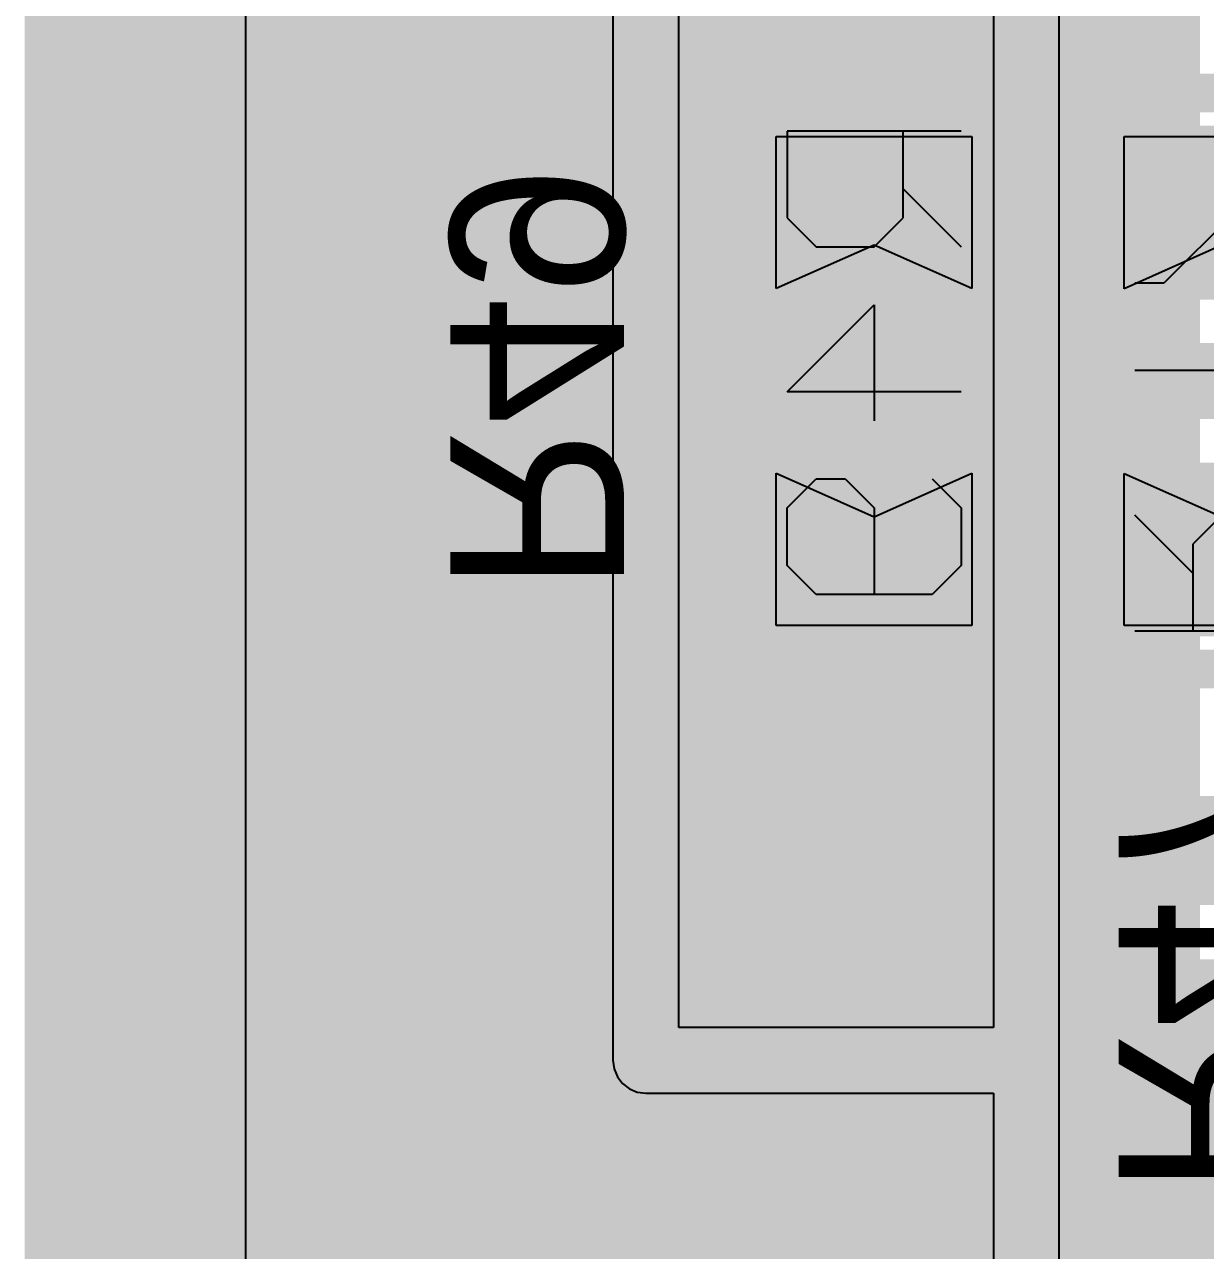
# Model space of a CAD drawing. Header units: millimetres. Extents: x 0.11 to 5.67, y 0.55 to 4.24.
# Drawn here: x 0.6828 to 0.8966, y 2.8376 to 3.0596 of the extents above; entities that cross this region are included whole.
import ezdxf

# ---------------------------------------------------------------- set-up
doc = ezdxf.new("R2010")
doc.units = ezdxf.units.MM
doc.header["$MEASUREMENT"] = 0
for name, color, linetype in [('BottomLayer', 5, 'Continuous'), ('BottomOverlay', 54, 'Continuous'), ('BottomPaste', 16, 'Continuous'), ('BottomSolder', 6, 'Continuous'), ('InternalPlane1', 76, 'Continuous'), ('InternalPlane2', 16, 'Continuous'), ('KeepOutLayer', 6, 'Continuous'), ('Mechanical3', 76, 'Continuous'), ('MultiLayer', 9, 'Continuous'), ('TopLayer', 1, 'Continuous'), ('TopOverlay', 2, 'Continuous'), ('ViaHoleLayer', 16, 'Continuous')]:
    doc.layers.add(name, color=color, linetype=linetype)

# ---------------------------------------------------------------- blocks, each defined once
blk = doc.blocks.new('RC0603_B_127')
at = {"layer": 'BottomLayer'}
for points in [[(-0.0442913, -0.0177165), (-0.0167323, -0.0177165), (-0.0442913, 0.0177165), (-0.0167323, 0.0177165)], [(0.0442677, 0.0177165), (0.0167087, 0.0177165), (0.0442677, -0.0177165), (0.0167087, -0.0177165)]]:
    blk.add_solid(points, dxfattribs=at)
at = {"layer": 'BottomOverlay', "const_width": 0.0070079}
for points in [[(-0.0521653, -0.0255906), (-0.0521653, 0.0255906)], [(0.0521654, 0.0255906), (-0.0521653, 0.0255906)], [(0.0521654, -0.0255906), (0.0521654, 0.0255906)], [(0.0521654, -0.0255906), (-0.0521653, -0.0255906)]]:
    blk.add_lwpolyline(points, dxfattribs=at)
at = {"layer": 'BottomOverlay', "const_width": 0.0035039}
for points in [[(-0.0539173, 0.0255906, 1), (-0.0504133, 0.0255906, 1)], [(-0.0539173, 0.0255906, 1), (-0.0504133, 0.0255906, 1)], [(0.0504134, 0.0255906, 1), (0.0539174, 0.0255906, 1)], [(0.0504134, 0.0255906, 1), (0.0539174, 0.0255906, 1)], [(-0.0539173, -0.0255906, 1), (-0.0504133, -0.0255906, 1)], [(-0.0539173, -0.0255906, 1), (-0.0504133, -0.0255906, 1)], [(0.0504134, -0.0255906, 1), (0.0539174, -0.0255906, 1)], [(0.0504134, -0.0255906, 1), (0.0539174, -0.0255906, 1)]]:
    blk.add_lwpolyline(points, format="xyb", close=True, dxfattribs=at)
at = {"layer": 'BottomPaste'}
for p, q in [((-0.0442913, -0.0177165), (-0.0442913, 0.0177165)), ((-0.0442913, 0.0177165), (-0.0167323, 0.0177165)), ((-0.0167323, 0.0177165), (-0.0246063, 0)), ((0.0245827, 0), (0.0167087, 0.0177165)), ((0.0167087, 0.0177165), (0.0442677, 0.0177165)), ((0.0442677, 0.0177165), (0.0442677, -0.0177165)), ((-0.0246063, 0), (-0.0167323, -0.0177165)), ((0.0167087, -0.0177165), (0.0245827, 0)), ((-0.0167323, -0.0177165), (-0.0442913, -0.0177165)), ((0.0442677, -0.0177165), (0.0167087, -0.0177165))]:
    blk.add_line(p, q, dxfattribs=at)
at = {"layer": 'BottomSolder'}
for points in [[(-0.0462598, -0.019685), (-0.0147638, -0.019685), (-0.0462598, 0.019685), (-0.0147638, 0.019685)], [(0.0462362, 0.019685), (0.0147402, 0.019685), (0.0462362, -0.019685), (0.0147402, -0.019685)]]:
    blk.add_solid(points, dxfattribs=at)
at = {"layer": 'Mechanical3'}
for p, q in [((-0.0452756, 0.015748), (-0.0452756, -0.0157379)), ((-0.0347803, 0.0052527), (-0.024285, 0.015748)), ((0.0019533, 0.015748), (0.0019533, -0.0157379)), ((0.0176962, 0.0105003), (0.0229439, 0.015748)), ((0.0229439, 0.015748), (0.0334392, 0.015748)), ((0.0334392, 0.015748), (0.0386868, 0.0105003)), ((0.0386868, 0.0105003), (0.0386868, -0.0104903)), ((-0.0295326, 0.0052527), (-0.0452756, 0.0052527)), ((-0.024285, 5e-06), (-0.0295326, 0.0052527)), ((-0.024285, -0.0104903), (-0.024285, 5e-06)), ((0.0019533, -0.0157379), (-0.0137897, 5e-06)), ((-0.0137897, 5e-06), (0.0072009, 5e-06)), ((0.0176962, -0.0052426), (0.0229439, 5e-06)), ((0.0229439, 5e-06), (0.0386868, 5e-06)), ((0.0176962, -0.0104903), (0.0176962, -0.0052426)), ((-0.0295326, -0.0157379), (-0.024285, -0.0104903)), ((0.0229439, -0.0157379), (0.0176962, -0.0104903)), ((0.0386868, -0.0104903), (0.0334392, -0.0157379)), ((-0.0452756, -0.0157379), (-0.0295326, -0.0157379)), ((0.0334392, -0.0157379), (0.0229439, -0.0157379))]:
    blk.add_line(p, q, dxfattribs=at)
blk = doc.blocks.new('RC0603_B_129')
at = {"layer": 'BottomLayer'}
for points in [[(-0.0442913, -0.0177165), (-0.0167323, -0.0177165), (-0.0442913, 0.0177165), (-0.0167323, 0.0177165)], [(0.0442677, 0.0177165), (0.0167087, 0.0177165), (0.0442677, -0.0177165), (0.0167087, -0.0177165)]]:
    blk.add_solid(points, dxfattribs=at)
at = {"layer": 'BottomOverlay', "const_width": 0.0070079}
for points in [[(-0.0521653, 0.0255906), (-0.0521653, -0.0255906)], [(-0.0521653, 0.0255906), (0.0521654, 0.0255906)], [(0.0521654, 0.0255906), (0.0521654, -0.0255906)], [(-0.0521653, -0.0255906), (0.0521654, -0.0255906)]]:
    blk.add_lwpolyline(points, dxfattribs=at)
at = {"layer": 'BottomOverlay', "const_width": 0.0035039}
for points in [[(-0.0539173, 0.0255906, 1), (-0.0504133, 0.0255906, 1)], [(-0.0539173, 0.0255906, 1), (-0.0504133, 0.0255906, 1)], [(0.0504134, 0.0255906, 1), (0.0539174, 0.0255906, 1)], [(0.0504134, 0.0255906, 1), (0.0539174, 0.0255906, 1)], [(-0.0539173, -0.0255906, 1), (-0.0504133, -0.0255906, 1)], [(-0.0539173, -0.0255906, 1), (-0.0504133, -0.0255906, 1)], [(0.0504134, -0.0255906, 1), (0.0539174, -0.0255906, 1)], [(0.0504134, -0.0255906, 1), (0.0539174, -0.0255906, 1)]]:
    blk.add_lwpolyline(points, format="xyb", close=True, dxfattribs=at)
at = {"layer": 'BottomPaste'}
for p, q in [((-0.0442913, -0.0177165), (-0.0442913, 0.0177165)), ((-0.0442913, 0.0177165), (-0.0167323, 0.0177165)), ((-0.0167323, 0.0177165), (-0.0246063, 0)), ((0.0245827, 0), (0.0167087, 0.0177165)), ((0.0167087, 0.0177165), (0.0442677, 0.0177165)), ((0.0442677, 0.0177165), (0.0442677, -0.0177165)), ((-0.0246063, 0), (-0.0167323, -0.0177165)), ((0.0167087, -0.0177165), (0.0245827, 0)), ((-0.0167323, -0.0177165), (-0.0442913, -0.0177165)), ((0.0442677, -0.0177165), (0.0167087, -0.0177165))]:
    blk.add_line(p, q, dxfattribs=at)
at = {"layer": 'BottomSolder'}
for points in [[(-0.0462598, -0.019685), (-0.0147638, -0.019685), (-0.0462598, 0.019685), (-0.0147638, 0.019685)], [(0.0462362, 0.019685), (0.0147402, 0.019685), (0.0462362, -0.019685), (0.0147402, -0.019685)]]:
    blk.add_solid(points, dxfattribs=at)
at = {"layer": 'Mechanical3'}
for p, q in [((-0.0452756, 0.015748), (-0.0452756, -0.0157379)), ((-0.0347803, 0.0052527), (-0.024285, 0.015748)), ((0.0019533, 0.015748), (0.0019533, -0.0157379)), ((0.0176962, 0.0105003), (0.0176962, 0.015748)), ((0.0386868, -0.0104903), (0.0176962, 0.0105003)), ((-0.0295326, 0.0052527), (-0.0452756, 0.0052527)), ((-0.024285, 5e-06), (-0.0295326, 0.0052527)), ((-0.024285, -0.0104903), (-0.024285, 5e-06)), ((0.0019533, -0.0157379), (-0.0137897, 5e-06)), ((-0.0137897, 5e-06), (0.0072009, 5e-06)), ((-0.0295326, -0.0157379), (-0.024285, -0.0104903)), ((0.0386868, -0.0157379), (0.0386868, -0.0104903)), ((-0.0452756, -0.0157379), (-0.0295326, -0.0157379)), ((0.0176962, -0.0157379), (0.0386868, -0.0157379))]:
    blk.add_line(p, q, dxfattribs=at)
blk = doc.blocks.new('CAP_13_26_236')
at = {"layer": 'TopOverlay', "const_width": 0.007874}
blk.add_lwpolyline([(0.2559056, -1.1102363), (-0.2559055, -1.1102363)], dxfattribs=at)

msp = doc.modelspace()

# ---------------------------------------------------------------- linework, layer by layer
at = {"layer": 'BottomLayer'}
for points, const_width in [([(0.7204724, 2.4931102), (0.7204724, 3.977749)], 0.007874), ([(0.8607481, 3.0836851), (0.8878828, 3.0565504)], 0.007874), ([(0.7204724, 3.0620001), (0.8824331, 3.0620001)], 0.007874), ([(0.7204724, 3.0541261), (0.8901963, 3.0541261)], 0.007874), ([(0.8890038, 3.0553186), (0.8911964, 3.053126)], 0.007874), ([(0.8681102, 3.053126), (0.8911964, 3.053126)], 0.007874), ([(0.8681102, 2.9980078), (0.8681102, 3.053126)], 0.007874), ([(0.8070865, 3.0511812), (0.8661417, 3.0511812)], 0.007874), ([(0.8070865, 3), (0.8070865, 3.0511812)], 0.007874), ([(0.8661417, 3), (0.8661417, 3.0511812)], 0.007874), ([(0.8366141, 3.0255906), (0.8366141, 3.0472441)], 0.007874), ([(0.7204724, 3.0462521), (0.8070865, 3.0462521)], 0.007874), ([(0.7204724, 3.0383781), (0.8070865, 3.0383781)], 0.007874), ([(0.7204724, 3.0305041), (0.8070865, 3.0305041)], 0.007874), ([(0.7992126, 3.0255906), (0.8366141, 3.0255906)], 0.019685), ([(0.8996063, 3.0255669), (0.89963, 3.0255906)], 0.019685), ([(0.89963, 3.0255906), (0.9330708, 3.0255906)], 0.019685), ([(0.8110236, 3.0255906), (0.8366141, 3.0255906)], 0.007874), ([(0.8366141, 3.0255906), (0.8622046, 3.0255906)], 0.007874), ([(0.8366141, 3.0039371), (0.8366141, 3.0255906)], 0.007874), ([(0.7204724, 3.0226301), (0.8070865, 3.0226301)], 0.007874), ([(0.7204724, 3.0147561), (0.8070865, 3.0147561)], 0.007874), ([(0.7204724, 3.0068821), (0.8070865, 3.0068821)], 0.007874), ([(0.7204724, 2.9990081), (0.8681102, 2.9990081)], 0.007874), ([(0.8070865, 3), (0.8661417, 3)], 0.007874), ([(0.8681102, 2.9980078), (0.927247, 2.9980078)], 0.007874), ([(0.805118, 2.9921497), (0.8681102, 2.9921497)], 0.007874), ([(0.805118, 2.9370315), (0.805118, 2.9921497)], 0.007874), ([(0.8681102, 2.992126), (0.9311024, 2.992126)], 0.007874), ([(0.8681102, 2.9882007), (0.8681102, 2.992126)], 0.007874), ([(0.8681102, 2.9882007), (0.8681102, 2.992126)], 0.007874), ([(0.7204724, 2.9911341), (0.805118, 2.9911341)], 0.007874), ([(0.7204724, 2.9832601), (0.805118, 2.9832601)], 0.007874), ([(0.7204724, 2.9753861), (0.805118, 2.9753861)], 0.007874), ([(0.8366141, 2.9645906), (0.836626, 2.9645787)], 0.019685), ([(0.836626, 2.9645787), (0.8995945, 2.9645787)], 0.019685), ([(0.8995945, 2.9645787), (0.8996063, 2.9645669)], 0.019685), ([(0.8996063, 2.9645669), (0.9022506, 2.9619226)], 0.019685), ([(0.7204724, 2.9675121), (0.805118, 2.9675121)], 0.007874), ([(0.9022506, 2.9619226), (0.9882743, 2.9619226)], 0.019685), ([(0.7204724, 2.9596381), (0.805118, 2.9596381)], 0.007874), ([(0.7204724, 2.9517641), (0.805118, 2.9517641)], 0.007874), ([(0.7204724, 2.9438901), (0.805118, 2.9438901)], 0.007874), ([(0.7204724, 2.9360161), (0.8049204, 2.9360161)], 0.007874), ([(0.7204724, 2.9281421), (0.8010098, 2.9281421)], 0.007874), ([(0.8326772, 2.9173228), (0.8399606, 2.9100394)], 0.019685), ([(0.7204724, 2.9202681), (0.7993425, 2.9202681)], 0.007874), ([(0.8399606, 2.9100394), (0.9901575, 2.9100394)], 0.019685), ([(0.7204724, 2.9123941), (0.7995775, 2.9123941)], 0.007874), ([(0.7204724, 2.9045201), (0.8017584, 2.9045201)], 0.007874), ([(0.7204724, 2.8966461), (0.8063646, 2.8966461)], 0.007874), ([(0.7204724, 2.8887721), (0.8152205, 2.8887721)], 0.007874), ([(0.8455121, 2.8864174), (0.9488988, 2.8864174)], 0.007874), ([(0.7204724, 2.8808981), (0.9484551, 2.8808981)], 0.007874), ([(0.7204724, 2.8730241), (0.9417347, 2.8730241)], 0.007874), ([(0.7204724, 2.8651501), (0.9388426, 2.8651501)], 0.007874), ([(0.7204724, 2.8572761), (0.9176034, 2.8572761)], 0.007874), ([(0.7204724, 2.8494021), (0.8967344, 2.8494021)], 0.007874), ([(0.7204724, 2.8415281), (0.8899123, 2.8415281)], 0.007874), ([(0.7204724, 2.8336541), (0.8863204, 2.8336541)], 0.007874)]:
    msp.add_lwpolyline(points, dxfattribs=dict(at, const_width=const_width))
for points, const_width in [([(0.7185039, 3.0620001, 1), (0.7224409, 3.0620001, 1)], 0.003937), ([(0.8804646, 3.0620001, 1), (0.8844016, 3.0620001, 1)], 0.003937), ([(0.8859143, 3.0565504, 1), (0.8898513, 3.0565504, 1)], 0.003937), ([(0.7185039, 3.0541261, 1), (0.7224409, 3.0541261, 1)], 0.003937), ([(0.8870353, 3.0553186, 1), (0.8909723, 3.0553186, 1)], 0.003937), ([(0.8882278, 3.0541261, 1), (0.8921648, 3.0541261, 1)], 0.003937), ([(0.8661417, 3.053126, 1), (0.8700787, 3.053126, 1)], 0.003937), ([(0.8661417, 3.053126, 1), (0.8700787, 3.053126, 1)], 0.003937), ([(0.8892279, 3.053126, 1), (0.8931649, 3.053126, 1)], 0.003937), ([(0.8892279, 3.053126, 1), (0.8931649, 3.053126, 1)], 0.003937), ([(0.805118, 3.0511812, 1), (0.809055, 3.0511812, 1)], 0.003937), ([(0.805118, 3.0511812, 1), (0.809055, 3.0511812, 1)], 0.003937), ([(0.8641732, 3.0511812, 1), (0.8681102, 3.0511812, 1)], 0.003937), ([(0.8641732, 3.0511812, 1), (0.8681102, 3.0511812, 1)], 0.003937), ([(0.8346456, 3.0472441, 1), (0.8385826, 3.0472441, 1)], 0.003937), ([(0.7185039, 3.0462521, 1), (0.7224409, 3.0462521, 1)], 0.003937), ([(0.805118, 3.0462521, 1), (0.809055, 3.0462521, 1)], 0.003937), ([(0.7185039, 3.0383781, 1), (0.7224409, 3.0383781, 1)], 0.003937), ([(0.805118, 3.0383781, 1), (0.809055, 3.0383781, 1)], 0.003937), ([(0.7933071, 3.0255906, 1), (0.8051181, 3.0255906, 1)], 0.011811), ([(0.7185039, 3.0305041, 1), (0.7224409, 3.0305041, 1)], 0.003937), ([(0.7942914, 3.0255906, 1), (0.8041338, 3.0255906, 1)], 0.0098425), ([(0.805118, 3.0305041, 1), (0.809055, 3.0305041, 1)], 0.003937), ([(0.8316929, 3.0255906, 1), (0.8415353, 3.0255906, 1)], 0.0098425), ([(0.8946851, 3.0255669, 1), (0.9045275, 3.0255669, 1)], 0.0098425), ([(0.8947088, 3.0255906, 1), (0.9045512, 3.0255906, 1)], 0.0098425), ([(0.8947088, 3.0255906, 1), (0.9045512, 3.0255906, 1)], 0.0098425), ([(0.8090551, 3.0255906, 1), (0.8129921, 3.0255906, 1)], 0.003937), ([(0.8346456, 3.0255906, 1), (0.8385826, 3.0255906, 1)], 0.003937), ([(0.8346456, 3.0255906, 1), (0.8385826, 3.0255906, 1)], 0.003937), ([(0.8346456, 3.0255906, 1), (0.8385826, 3.0255906, 1)], 0.003937), ([(0.8346456, 3.0255906, 1), (0.8385826, 3.0255906, 1)], 0.003937), ([(0.8602361, 3.0255906, 1), (0.8641731, 3.0255906, 1)], 0.003937), ([(0.7185039, 3.0226301, 1), (0.7224409, 3.0226301, 1)], 0.003937), ([(0.805118, 3.0226301, 1), (0.809055, 3.0226301, 1)], 0.003937), ([(0.7185039, 3.0147561, 1), (0.7224409, 3.0147561, 1)], 0.003937), ([(0.805118, 3.0147561, 1), (0.809055, 3.0147561, 1)], 0.003937), ([(0.7185039, 3.0068821, 1), (0.7224409, 3.0068821, 1)], 0.003937), ([(0.805118, 3.0068821, 1), (0.809055, 3.0068821, 1)], 0.003937), ([(0.8346456, 3.0039371, 1), (0.8385826, 3.0039371, 1)], 0.003937), ([(0.7185039, 2.9990081, 1), (0.7224409, 2.9990081, 1)], 0.003937), ([(0.805118, 3, 1), (0.809055, 3, 1)], 0.003937), ([(0.805118, 3, 1), (0.809055, 3, 1)], 0.003937), ([(0.8641732, 3, 1), (0.8681102, 3, 1)], 0.003937), ([(0.8641732, 3, 1), (0.8681102, 3, 1)], 0.003937), ([(0.8661417, 2.9990081, 1), (0.8700787, 2.9990081, 1)], 0.003937), ([(0.8661417, 2.9980078, 1), (0.8700787, 2.9980078, 1)], 0.003937), ([(0.8661417, 2.9980078, 1), (0.8700787, 2.9980078, 1)], 0.003937), ([(0.8031495, 2.9921497, 1), (0.8070865, 2.9921497, 1)], 0.003937), ([(0.8031495, 2.9921497, 1), (0.8070865, 2.9921497, 1)], 0.003937), ([(0.8661417, 2.9921497, 1), (0.8700787, 2.9921497, 1)], 0.003937), ([(0.8661417, 2.992126, 1), (0.8700787, 2.992126, 1)], 0.003937), ([(0.8661417, 2.992126, 1), (0.8700787, 2.992126, 1)], 0.003937), ([(0.8661417, 2.992126, 1), (0.8700787, 2.992126, 1)], 0.003937), ([(0.7185039, 2.9911341, 1), (0.7224409, 2.9911341, 1)], 0.003937), ([(0.8031495, 2.9911341, 1), (0.8070865, 2.9911341, 1)], 0.003937), ([(0.8661417, 2.9882007, 1), (0.8700787, 2.9882007, 1)], 0.003937), ([(0.8661417, 2.9882007, 1), (0.8700787, 2.9882007, 1)], 0.003937), ([(0.7185039, 2.9832601, 1), (0.7224409, 2.9832601, 1)], 0.003937), ([(0.8031495, 2.9832601, 1), (0.8070865, 2.9832601, 1)], 0.003937), ([(0.7185039, 2.9753861, 1), (0.7224409, 2.9753861, 1)], 0.003937), ([(0.8031495, 2.9753861, 1), (0.8070865, 2.9753861, 1)], 0.003937), ([(0.8316929, 2.9645906, 1), (0.8415353, 2.9645906, 1)], 0.0098425), ([(0.8317048, 2.9645787, 1), (0.8415472, 2.9645787, 1)], 0.0098425), ([(0.8317048, 2.9645787, 1), (0.8415472, 2.9645787, 1)], 0.0098425), ([(0.8946733, 2.9645787, 1), (0.9045157, 2.9645787, 1)], 0.0098425), ([(0.8946733, 2.9645787, 1), (0.9045157, 2.9645787, 1)], 0.0098425), ([(0.8946851, 2.9645669, 1), (0.9045275, 2.9645669, 1)], 0.0098425), ([(0.8946851, 2.9645669, 1), (0.9045275, 2.9645669, 1)], 0.0098425), ([(0.7185039, 2.9675121, 1), (0.7224409, 2.9675121, 1)], 0.003937), ([(0.8031495, 2.9675121, 1), (0.8070865, 2.9675121, 1)], 0.003937), ([(0.8973294, 2.9619226, 1), (0.9071718, 2.9619226, 1)], 0.0098425), ([(0.8973294, 2.9619226, 1), (0.9071718, 2.9619226, 1)], 0.0098425), ([(0.7185039, 2.9596381, 1), (0.7224409, 2.9596381, 1)], 0.003937), ([(0.8031495, 2.9596381, 1), (0.8070865, 2.9596381, 1)], 0.003937), ([(0.7185039, 2.9517641, 1), (0.7224409, 2.9517641, 1)], 0.003937), ([(0.8031495, 2.9517641, 1), (0.8070865, 2.9517641, 1)], 0.003937), ([(0.7185039, 2.9438901, 1), (0.7224409, 2.9438901, 1)], 0.003937), ([(0.8031495, 2.9438901, 1), (0.8070865, 2.9438901, 1)], 0.003937), ([(0.8031495, 2.9370315, 1), (0.8070865, 2.9370315, 1)], 0.003937), ([(0.8036634, 2.9370315, 1), (0.8076004, 2.9370315, 1)], 0.003937), ([(0.7185039, 2.9360161, 1), (0.7224409, 2.9360161, 1)], 0.003937), ([(0.8029519, 2.9360161, 1), (0.8068889, 2.9360161, 1)], 0.003937), ([(0.8228347, 2.9173228, 1), (0.8425197, 2.9173228, 1)], 0.019685), ([(0.7185039, 2.9281421, 1), (0.7224409, 2.9281421, 1)], 0.003937), ([(0.7990413, 2.9281421, 1), (0.8029783, 2.9281421, 1)], 0.003937), ([(0.827756, 2.9173228, 1), (0.8375984, 2.9173228, 1)], 0.0098425), ([(0.7185039, 2.9202681, 1), (0.7224409, 2.9202681, 1)], 0.003937), ([(0.797374, 2.9202681, 1), (0.801311, 2.9202681, 1)], 0.003937), ([(0.8350394, 2.9100394, 1), (0.8448818, 2.9100394, 1)], 0.0098425), ([(0.8350394, 2.9100394, 1), (0.8448818, 2.9100394, 1)], 0.0098425), ([(0.7185039, 2.9123941, 1), (0.7224409, 2.9123941, 1)], 0.003937), ([(0.797609, 2.9123941, 1), (0.801546, 2.9123941, 1)], 0.003937), ([(0.7185039, 2.9045201, 1), (0.7224409, 2.9045201, 1)], 0.003937), ([(0.7997899, 2.9045201, 1), (0.8037269, 2.9045201, 1)], 0.003937), ([(0.7185039, 2.8966461, 1), (0.7224409, 2.8966461, 1)], 0.003937), ([(0.8043961, 2.8966461, 1), (0.8083331, 2.8966461, 1)], 0.003937), ([(0.7185039, 2.8887721, 1), (0.7224409, 2.8887721, 1)], 0.003937), ([(0.813252, 2.8887721, 1), (0.817189, 2.8887721, 1)], 0.003937), ([(0.8435436, 2.8864174, 1), (0.8474806, 2.8864174, 1)], 0.003937), ([(0.8435436, 2.8864174, 1), (0.8474806, 2.8864174, 1)], 0.003937), ([(0.7185039, 2.8808981, 1), (0.7224409, 2.8808981, 1)], 0.003937), ([(0.7185039, 2.8730241, 1), (0.7224409, 2.8730241, 1)], 0.003937), ([(0.7185039, 2.8651501, 1), (0.7224409, 2.8651501, 1)], 0.003937), ([(0.7185039, 2.8572761, 1), (0.7224409, 2.8572761, 1)], 0.003937), ([(0.7185039, 2.8494021, 1), (0.7224409, 2.8494021, 1)], 0.003937), ([(0.8947659, 2.8494021, 1), (0.8987029, 2.8494021, 1)], 0.003937), ([(0.7185039, 2.8415281, 1), (0.7224409, 2.8415281, 1)], 0.003937), ([(0.8879438, 2.8415281, 1), (0.8918808, 2.8415281, 1)], 0.003937)]:
    msp.add_lwpolyline(points, format="xyb", close=True, dxfattribs=dict(at, const_width=const_width))
at = {"layer": 'BottomLayer', "const_width": 0.007874}
for points in [[(0.8455121, 2.8864174, -0.7579068160542549), (0.8056319, 2.9370315)], [(0.9069986, 2.7923229, -1.224473843721354), (0.9410441, 2.8483731)]]:
    msp.add_lwpolyline(points, format="xyb", dxfattribs=at)
at = {"layer": 'InternalPlane1'}
msp.add_line((0.7228527, 0.6411598), (0.7228527, 4.1442733), dxfattribs=at)
at = {"layer": 'InternalPlane1', "const_width": 0.04}
msp.add_lwpolyline([(0.7027559, 0.621063), (0.7027559, 4.1643701)], dxfattribs=at)
at = {"layer": 'InternalPlane1', "const_width": 0.0298425}
for points in [[(0.817756, 2.9173228, 1), (0.8475984, 2.9173228, 1)], [(0.9033859, 2.8238189, 1), (0.9332283, 2.8238189, 1)]]:
    msp.add_lwpolyline(points, format="xyb", close=True, dxfattribs=at)
at = {"layer": 'InternalPlane2'}
for p, q in [((0.7228527, 2.1467045), (0.7228527, 4.1442733)), ((0.7893191, 3.5098425), (0.7893191, 2.8720473)), ((0.8012321, 2.8780038), (0.8012321, 3.5098425)), ((0.8582167, 3.488189), (0.8582167, 2.8780038)), ((0.8701297, 2.8720473), (0.8701297, 3.4822325)), ((0.8582167, 2.8780038), (0.8012321, 2.8780038)), ((0.7893191, 2.8720473), (0.7895221, 2.8705056)), ((0.8701297, 2.7908531), (0.8701297, 2.8720473)), ((0.7895221, 2.8705056), (0.7901171, 2.869069)), ((0.7901171, 2.869069), (0.7910637, 2.8678354)), ((0.7910637, 2.8678354), (0.7922973, 2.8668888)), ((0.7922973, 2.8668888), (0.7937339, 2.8662938)), ((0.7937339, 2.8662938), (0.7952756, 2.8660908)), ((0.7952756, 2.8660908), (0.8582167, 2.8660908)), ((0.8582167, 2.8660908), (0.8582167, 2.7883858))]:
    msp.add_line(p, q, dxfattribs=at)
for points, const_width in [([(0.7027559, 0.621063), (0.7027559, 4.1643701)], 0.04), ([(0.7952756, 2.8720473), (0.7952756, 3.5098425)], 0.011811), ([(0.8641732, 2.8681102), (0.8641732, 3.488189)], 0.011811), ([(0.7952756, 2.8720473), (0.8641732, 2.8720473)], 0.011811), ([(0.8641732, 2.7883858), (0.8641732, 2.8720473)], 0.011811)]:
    msp.add_lwpolyline(points, dxfattribs=dict(at, const_width=const_width))
for points, const_width in [([(0.7862599, 3.0255906, 1), (0.8121653, 3.0255906, 1)], 0.0259055), ([(0.7923229, 2.8720473, 1), (0.7982283, 2.8720473, 1)], 0.0059055), ([(0.7923229, 2.8720473, 1), (0.7982283, 2.8720473, 1)], 0.0059055), ([(0.8612205, 2.8720473, 1), (0.8671259, 2.8720473, 1)], 0.0059055), ([(0.8612205, 2.8720473, 1), (0.8671259, 2.8720473, 1)], 0.0059055), ([(0.8612205, 2.8681102, 1), (0.8671259, 2.8681102, 1)], 0.0059055)]:
    msp.add_lwpolyline(points, format="xyb", close=True, dxfattribs=dict(at, const_width=const_width))
at = {"layer": 'KeepOutLayer', "const_width": 0.007874}
msp.add_lwpolyline([(0.7027559, 0.621063), (0.7027559, 4.1643701)], dxfattribs=at)
at = {"layer": 'MultiLayer'}
for points, const_width in [([(0.7933071, 3.0255906, 1), (0.8051181, 3.0255906, 1)], 0.011811), ([(0.8228347, 2.9173228, 1), (0.8425197, 2.9173228, 1)], 0.019685)]:
    msp.add_lwpolyline(points, format="xyb", close=True, dxfattribs=dict(at, const_width=const_width))
at = {"layer": 'TopLayer', "const_width": 0.007874}
for points in [[(0.7204724, 2.668207), (0.7204724, 3.2037401)], [(0.8917323, 2.8441575), (0.8917323, 3.0728347)], [(0.7204724, 3.0620001), (0.8917323, 3.0620001)], [(0.7204724, 3.0541261), (0.8917323, 3.0541261)], [(0.7204724, 3.0462521), (0.7841137, 3.0462521)], [(0.8143115, 3.0462521), (0.8917323, 3.0462521)], [(0.7204724, 3.0383781), (0.7770461, 3.0383781)], [(0.8213791, 3.0383781), (0.8917323, 3.0383781)], [(0.7204724, 3.0305041), (0.7740982, 3.0305041)], [(0.7930598, 3.0305041), (0.8053654, 3.0305041)], [(0.824327, 3.0305041), (0.8917323, 3.0305041)], [(0.7204724, 3.0226301), (0.7737939, 3.0226301)], [(0.7919163, 3.0226301), (0.8065089, 3.0226301)], [(0.8246313, 3.0226301), (0.8917323, 3.0226301)], [(0.7204724, 3.0147561), (0.7760288, 3.0147561)], [(0.8223964, 3.0147561), (0.8917323, 3.0147561)], [(0.7204724, 3.0068821), (0.7817522, 3.0068821)], [(0.816673, 3.0068821), (0.8917323, 3.0068821)], [(0.7204724, 2.9990081), (0.8917323, 2.9990081)], [(0.7204724, 2.9911341), (0.8917323, 2.9911341)], [(0.7204724, 2.9832601), (0.8917323, 2.9832601)], [(0.7204724, 2.9753861), (0.8917323, 2.9753861)], [(0.7204724, 2.9675121), (0.8917323, 2.9675121)], [(0.7204724, 2.9596381), (0.8917323, 2.9596381)], [(0.7204724, 2.9517641), (0.8917323, 2.9517641)], [(0.7204724, 2.9438901), (0.8123288, 2.9438901)], [(0.8530256, 2.9438901), (0.8917323, 2.9438901)], [(0.7204724, 2.9360161), (0.8049204, 2.9360161)], [(0.860434, 2.9360161), (0.8917323, 2.9360161)], [(0.7204724, 2.9281421), (0.8010098, 2.9281421)], [(0.8643446, 2.9281421), (0.8917323, 2.9281421)], [(0.7204724, 2.9202681), (0.7993425, 2.9202681)], [(0.8660119, 2.9202681), (0.8917323, 2.9202681)], [(0.7204724, 2.9123941), (0.7995775, 2.9123941)], [(0.8657769, 2.9123941), (0.8917323, 2.9123941)], [(0.7204724, 2.9045201), (0.8017584, 2.9045201)], [(0.863596, 2.9045201), (0.8917323, 2.9045201)], [(0.7204724, 2.8966461), (0.8063646, 2.8966461)], [(0.8589898, 2.8966461), (0.8917323, 2.8966461)], [(0.7204724, 2.8887721), (0.8152205, 2.8887721)], [(0.8501339, 2.8887721), (0.8917323, 2.8887721)], [(0.7204724, 2.8808981), (0.8917323, 2.8808981)], [(0.7204724, 2.8730241), (0.8917323, 2.8730241)], [(0.7204724, 2.8651501), (0.8917323, 2.8651501)], [(0.7204724, 2.8572761), (0.8917323, 2.8572761)], [(0.7204724, 2.8494021), (0.8917323, 2.8494021)], [(0.7204724, 2.8415281), (0.8899123, 2.8415281)], [(0.7204724, 2.8336541), (0.8863204, 2.8336541)]]:
    msp.add_lwpolyline(points, dxfattribs=at)
at = {"layer": 'TopLayer'}
for points, const_width in [([(0.7185039, 3.0620001, 1), (0.7224409, 3.0620001, 1)], 0.003937), ([(0.8897638, 3.0620001, 1), (0.8937008, 3.0620001, 1)], 0.003937), ([(0.7185039, 3.0541261, 1), (0.7224409, 3.0541261, 1)], 0.003937), ([(0.8897638, 3.0541261, 1), (0.8937008, 3.0541261, 1)], 0.003937), ([(0.8248031, 3.0255906, 1), (0.7736221, 3.0255906, 1)], 0.007874), ([(0.7185039, 3.0462521, 1), (0.7224409, 3.0462521, 1)], 0.003937), ([(0.7821452, 3.0462521, 1), (0.7860822, 3.0462521, 1)], 0.003937), ([(0.812343, 3.0462521, 1), (0.81628, 3.0462521, 1)], 0.003937), ([(0.8897638, 3.0462521, 1), (0.8937008, 3.0462521, 1)], 0.003937), ([(0.7185039, 3.0383781, 1), (0.7224409, 3.0383781, 1)], 0.003937), ([(0.7750776, 3.0383781, 1), (0.7790146, 3.0383781, 1)], 0.003937), ([(0.8194106, 3.0383781, 1), (0.8233476, 3.0383781, 1)], 0.003937), ([(0.8897638, 3.0383781, 1), (0.8937008, 3.0383781, 1)], 0.003937), ([(0.7933071, 3.0255906, 1), (0.8051181, 3.0255906, 1)], 0.011811), ([(0.8070866, 3.0255906, 1), (0.7913386, 3.0255906, 1)], 0.007874), ([(0.7185039, 3.0305041, 1), (0.7224409, 3.0305041, 1)], 0.003937), ([(0.7721297, 3.0305041, 1), (0.7760667, 3.0305041, 1)], 0.003937), ([(0.7910913, 3.0305041, 1), (0.7950283, 3.0305041, 1)], 0.003937), ([(0.8033969, 3.0305041, 1), (0.8073339, 3.0305041, 1)], 0.003937), ([(0.8223585, 3.0305041, 1), (0.8262955, 3.0305041, 1)], 0.003937), ([(0.8897638, 3.0305041, 1), (0.8937008, 3.0305041, 1)], 0.003937), ([(0.7716536, 3.0255906, 1), (0.7755906, 3.0255906, 1)], 0.003937), ([(0.7893701, 3.0255906, 1), (0.7933071, 3.0255906, 1)], 0.003937), ([(0.8051181, 3.0255906, 1), (0.8090551, 3.0255906, 1)], 0.003937), ([(0.8228346, 3.0255906, 1), (0.8267716, 3.0255906, 1)], 0.003937), ([(0.7185039, 3.0226301, 1), (0.7224409, 3.0226301, 1)], 0.003937), ([(0.7718254, 3.0226301, 1), (0.7757624, 3.0226301, 1)], 0.003937), ([(0.7899478, 3.0226301, 1), (0.7938848, 3.0226301, 1)], 0.003937), ([(0.8045404, 3.0226301, 1), (0.8084774, 3.0226301, 1)], 0.003937), ([(0.8226628, 3.0226301, 1), (0.8265998, 3.0226301, 1)], 0.003937), ([(0.8897638, 3.0226301, 1), (0.8937008, 3.0226301, 1)], 0.003937), ([(0.7185039, 3.0147561, 1), (0.7224409, 3.0147561, 1)], 0.003937), ([(0.7740603, 3.0147561, 1), (0.7779973, 3.0147561, 1)], 0.003937), ([(0.8204279, 3.0147561, 1), (0.8243649, 3.0147561, 1)], 0.003937), ([(0.8897638, 3.0147561, 1), (0.8937008, 3.0147561, 1)], 0.003937), ([(0.7185039, 3.0068821, 1), (0.7224409, 3.0068821, 1)], 0.003937), ([(0.7797837, 3.0068821, 1), (0.7837207, 3.0068821, 1)], 0.003937), ([(0.8147045, 3.0068821, 1), (0.8186415, 3.0068821, 1)], 0.003937), ([(0.8897638, 3.0068821, 1), (0.8937008, 3.0068821, 1)], 0.003937), ([(0.7185039, 2.9990081, 1), (0.7224409, 2.9990081, 1)], 0.003937), ([(0.8897638, 2.9990081, 1), (0.8937008, 2.9990081, 1)], 0.003937), ([(0.7185039, 2.9911341, 1), (0.7224409, 2.9911341, 1)], 0.003937), ([(0.8897638, 2.9911341, 1), (0.8937008, 2.9911341, 1)], 0.003937), ([(0.7185039, 2.9832601, 1), (0.7224409, 2.9832601, 1)], 0.003937), ([(0.8897638, 2.9832601, 1), (0.8937008, 2.9832601, 1)], 0.003937), ([(0.7185039, 2.9753861, 1), (0.7224409, 2.9753861, 1)], 0.003937), ([(0.8897638, 2.9753861, 1), (0.8937008, 2.9753861, 1)], 0.003937), ([(0.7185039, 2.9675121, 1), (0.7224409, 2.9675121, 1)], 0.003937), ([(0.8897638, 2.9675121, 1), (0.8937008, 2.9675121, 1)], 0.003937), ([(0.7185039, 2.9596381, 1), (0.7224409, 2.9596381, 1)], 0.003937), ([(0.8897638, 2.9596381, 1), (0.8937008, 2.9596381, 1)], 0.003937), ([(0.7185039, 2.9517641, 1), (0.7224409, 2.9517641, 1)], 0.003937), ([(0.8897638, 2.9517641, 1), (0.8937008, 2.9517641, 1)], 0.003937), ([(0.8661418, 2.9173228, 1), (0.7992126, 2.9173228, 1)], 0.007874), ([(0.7185039, 2.9438901, 1), (0.7224409, 2.9438901, 1)], 0.003937), ([(0.8103603, 2.9438901, 1), (0.8142973, 2.9438901, 1)], 0.003937), ([(0.8510571, 2.9438901, 1), (0.8549941, 2.9438901, 1)], 0.003937), ([(0.8897638, 2.9438901, 1), (0.8937008, 2.9438901, 1)], 0.003937), ([(0.7185039, 2.9360161, 1), (0.7224409, 2.9360161, 1)], 0.003937), ([(0.8029519, 2.9360161, 1), (0.8068889, 2.9360161, 1)], 0.003937), ([(0.8584655, 2.9360161, 1), (0.8624025, 2.9360161, 1)], 0.003937), ([(0.8897638, 2.9360161, 1), (0.8937008, 2.9360161, 1)], 0.003937), ([(0.8228347, 2.9173228, 1), (0.8425197, 2.9173228, 1)], 0.019685), ([(0.7185039, 2.9281421, 1), (0.7224409, 2.9281421, 1)], 0.003937), ([(0.7990413, 2.9281421, 1), (0.8029783, 2.9281421, 1)], 0.003937), ([(0.8623761, 2.9281421, 1), (0.8663131, 2.9281421, 1)], 0.003937), ([(0.8897638, 2.9281421, 1), (0.8937008, 2.9281421, 1)], 0.003937), ([(0.7185039, 2.9202681, 1), (0.7224409, 2.9202681, 1)], 0.003937), ([(0.797374, 2.9202681, 1), (0.801311, 2.9202681, 1)], 0.003937), ([(0.8640434, 2.9202681, 1), (0.8679804, 2.9202681, 1)], 0.003937), ([(0.8897638, 2.9202681, 1), (0.8937008, 2.9202681, 1)], 0.003937), ([(0.7972441, 2.9173228, 1), (0.8011811, 2.9173228, 1)], 0.003937), ([(0.8641733, 2.9173228, 1), (0.8681103, 2.9173228, 1)], 0.003937), ([(0.7185039, 2.9123941, 1), (0.7224409, 2.9123941, 1)], 0.003937), ([(0.797609, 2.9123941, 1), (0.801546, 2.9123941, 1)], 0.003937), ([(0.8638084, 2.9123941, 1), (0.8677454, 2.9123941, 1)], 0.003937), ([(0.8897638, 2.9123941, 1), (0.8937008, 2.9123941, 1)], 0.003937), ([(0.7185039, 2.9045201, 1), (0.7224409, 2.9045201, 1)], 0.003937), ([(0.7997899, 2.9045201, 1), (0.8037269, 2.9045201, 1)], 0.003937), ([(0.8616275, 2.9045201, 1), (0.8655645, 2.9045201, 1)], 0.003937), ([(0.8897638, 2.9045201, 1), (0.8937008, 2.9045201, 1)], 0.003937), ([(0.7185039, 2.8966461, 1), (0.7224409, 2.8966461, 1)], 0.003937), ([(0.8043961, 2.8966461, 1), (0.8083331, 2.8966461, 1)], 0.003937), ([(0.8570213, 2.8966461, 1), (0.8609583, 2.8966461, 1)], 0.003937), ([(0.8897638, 2.8966461, 1), (0.8937008, 2.8966461, 1)], 0.003937), ([(0.7185039, 2.8887721, 1), (0.7224409, 2.8887721, 1)], 0.003937), ([(0.813252, 2.8887721, 1), (0.817189, 2.8887721, 1)], 0.003937), ([(0.8481654, 2.8887721, 1), (0.8521024, 2.8887721, 1)], 0.003937), ([(0.8897638, 2.8887721, 1), (0.8937008, 2.8887721, 1)], 0.003937), ([(0.7185039, 2.8808981, 1), (0.7224409, 2.8808981, 1)], 0.003937), ([(0.8897638, 2.8808981, 1), (0.8937008, 2.8808981, 1)], 0.003937), ([(0.7185039, 2.8730241, 1), (0.7224409, 2.8730241, 1)], 0.003937), ([(0.8897638, 2.8730241, 1), (0.8937008, 2.8730241, 1)], 0.003937), ([(0.7185039, 2.8651501, 1), (0.7224409, 2.8651501, 1)], 0.003937), ([(0.8897638, 2.8651501, 1), (0.8937008, 2.8651501, 1)], 0.003937), ([(0.7185039, 2.8572761, 1), (0.7224409, 2.8572761, 1)], 0.003937), ([(0.8897638, 2.8572761, 1), (0.8937008, 2.8572761, 1)], 0.003937), ([(0.7185039, 2.8494021, 1), (0.7224409, 2.8494021, 1)], 0.003937), ([(0.8897638, 2.8494021, 1), (0.8937008, 2.8494021, 1)], 0.003937), ([(0.8897638, 2.8441575, 1), (0.8937008, 2.8441575, 1)], 0.003937), ([(0.8897638, 2.8441575, 1), (0.8937008, 2.8441575, 1)], 0.003937), ([(0.7185039, 2.8415281, 1), (0.7224409, 2.8415281, 1)], 0.003937), ([(0.8879438, 2.8415281, 1), (0.8918808, 2.8415281, 1)], 0.003937)]:
    msp.add_lwpolyline(points, format="xyb", close=True, dxfattribs=dict(at, const_width=const_width))
at = {"layer": 'TopLayer', "const_width": 0.007874}
msp.add_lwpolyline([(0.8917323, 2.8034803, -0.3387545489733585), (0.8917323, 2.8441575)], format="xyb", dxfattribs=at)
at = {"layer": 'ViaHoleLayer'}
for points, const_width in [([(0.7962599, 3.0255906, 1), (0.8021653, 3.0255906, 1)], 0.0059055), ([(0.827756, 2.9173228, 1), (0.8375984, 2.9173228, 1)], 0.0098425)]:
    msp.add_lwpolyline(points, format="xyb", close=True, dxfattribs=dict(at, const_width=const_width))

# ---------------------------------------------------------------- block references
for name, p, rotation in [('CAP_13_26_236', (1.8456693, 2.961378), 270), ('RC0603_B_127', (0.8366141, 2.9950788), 270), ('RC0603_B_129', (0.8996063, 2.9950787), 90)]:
    msp.add_blockref(name, p, dxfattribs=dict(rotation=rotation))

# ---------------------------------------------------------------- texts
at = {"layer": 'BottomOverlay', "text_generation_flag": 2}
for s, p in [('R49', (0.7598425, 2.9566929)), ('R47', (0.8809055, 2.847441))]:
    msp.add_text(s, height=0.0314961, rotation=270, dxfattribs=at).set_placement(p)

doc.saveas('drawing.dxf')
